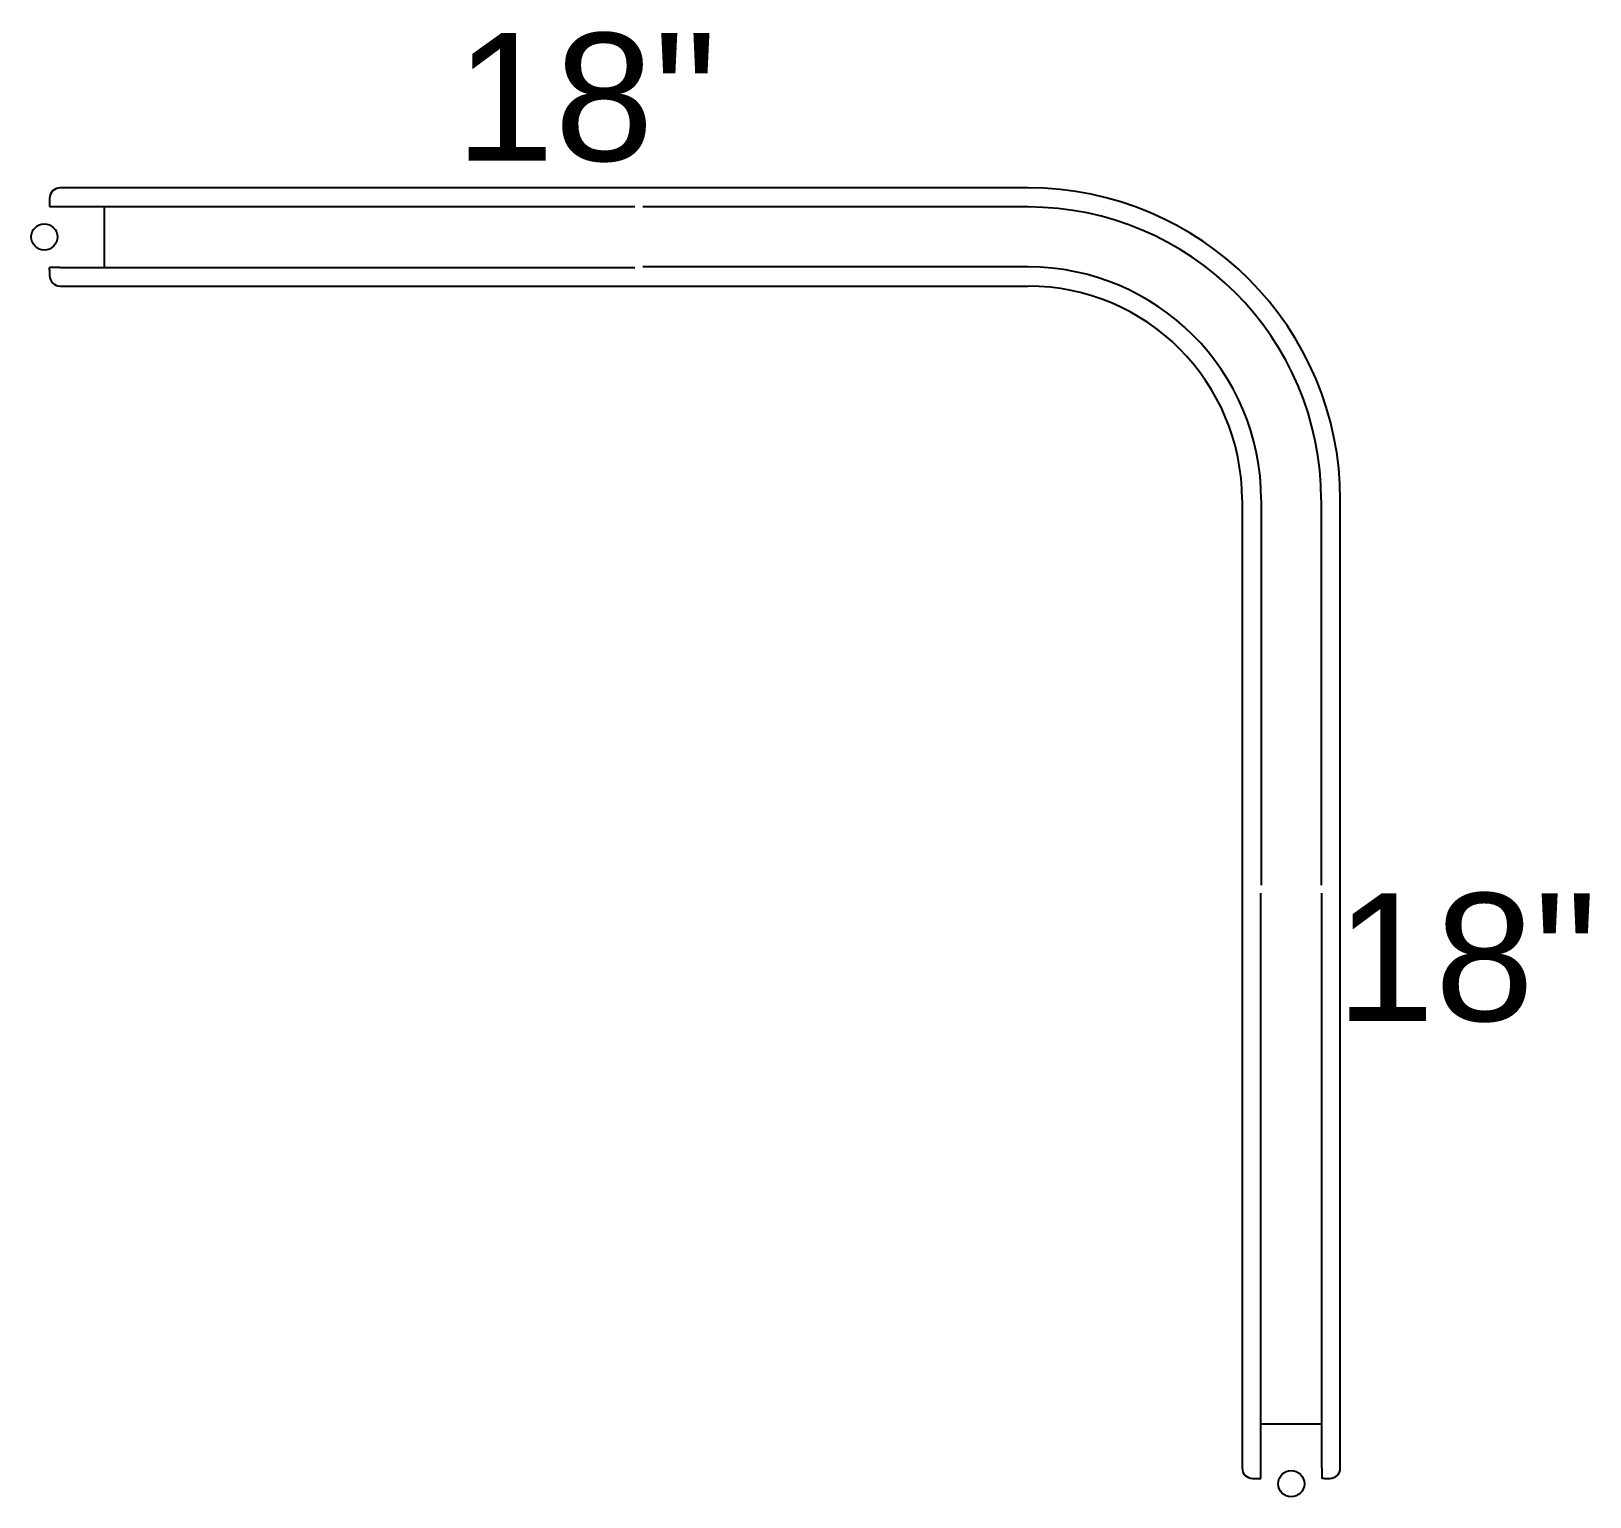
# Model space of a CAD drawing. Extents: x -0.005 to 0.589, y -0.48 to 0.078.
import ezdxf

# ---------------------------------------------------------------- set-up
doc = ezdxf.new("R2010")
doc.units = 0
doc.layers.add('90°', color=94, linetype='Continuous')
doc.styles.get("Standard").update_dxf_attribs({"font": 'arial.ttf'})

msp = doc.modelspace()

# ---------------------------------------------------------------- linework, layer by layer
at = {"layer": '90°', "linetype": 'Continuous'}
for p, q in [((0.3748, 0.0187), (0.006, 0.0187)), ((0.002, 0.0147), (0.002, 0.0127)), ((0.002, 0.0127), (0.002, 0.0116)), ((0.002, 0.0116), (0.00317, 0.0116)), ((0.00317, 0.0116), (0.006, 0.0116)), ((0.006, 0.0116), (0.225, 0.0116)), ((0.0228, 0.0116), (0.0228, -0.00309)), ((0.3748, 0.01143), (0.228, 0.01143)), ((0.0228, -0.00309), (0.0228, -0.0116)), ((0.002, -0.0127), (0.002, -0.0116)), ((0.00317, -0.0116), (0.002, -0.0116)), ((0.006, -0.0116), (0.00317, -0.0116)), ((0.006, -0.0116), (0.225, -0.0116)), ((0.3748, -0.01143), (0.228, -0.01143)), ((0.002, -0.0127), (0.002, -0.0147)), ((0.006, -0.0187), (0.3748, -0.0187)), ((0.4563, -0.1002), (0.4563, -0.469)), ((0.46357, -0.1002), (0.46357, -0.247)), ((0.48643, -0.1002), (0.48643, -0.247)), ((0.4937, -0.469), (0.4937, -0.1002)), ((0.4634, -0.469), (0.4634, -0.25)), ((0.4866, -0.469), (0.4866, -0.25)), ((0.4634, -0.4522), (0.47809, -0.4522)), ((0.47809, -0.4522), (0.4866, -0.4522)), ((0.4634, -0.47183), (0.4634, -0.469)), ((0.4866, -0.469), (0.4866, -0.47183)), ((0.4603, -0.473), (0.4623, -0.473)), ((0.4623, -0.473), (0.4634, -0.473)), ((0.4634, -0.473), (0.4634, -0.47183)), ((0.4866, -0.47183), (0.4866, -0.473)), ((0.4877, -0.473), (0.4866, -0.473)), ((0.4877, -0.473), (0.4897, -0.473))]:
    msp.add_line(p, q, dxfattribs=at)
at = {"layer": '90°', "color": 251, "true_color": 0x636466}
for centre in [(0, 0), (0.475, -0.475)]:
    msp.add_circle(centre, 0.005, dxfattribs=at)
at = {"layer": '90°', "linetype": 'Continuous'}
for centre, radius, start, end in [((0.006, 0.0147), 0.004, 90, 180), ((0.3748, -0.1002), 0.1189, 0, 90), ((0.3748, -0.1002), 0.11163, 0, 90), ((0.3748, -0.1002), 0.08877, 0, 90), ((0.006, -0.0147), 0.004, 180, 270), ((0.3748, -0.1002), 0.0815, 0, 90), ((0.4603, -0.469), 0.004, 180, 270), ((0.4897, -0.469), 0.004, 270, 0)]:
    msp.add_arc(centre, radius, start, end, dxfattribs=at)

# ---------------------------------------------------------------- texts
at = {"layer": '90°'}
for p in [(0.15653, 0.02902), (0.4919, -0.29869)]:
    msp.add_text('18"', height=0.048665, dxfattribs=at).set_placement(p)

doc.saveas('drawing.dxf')
